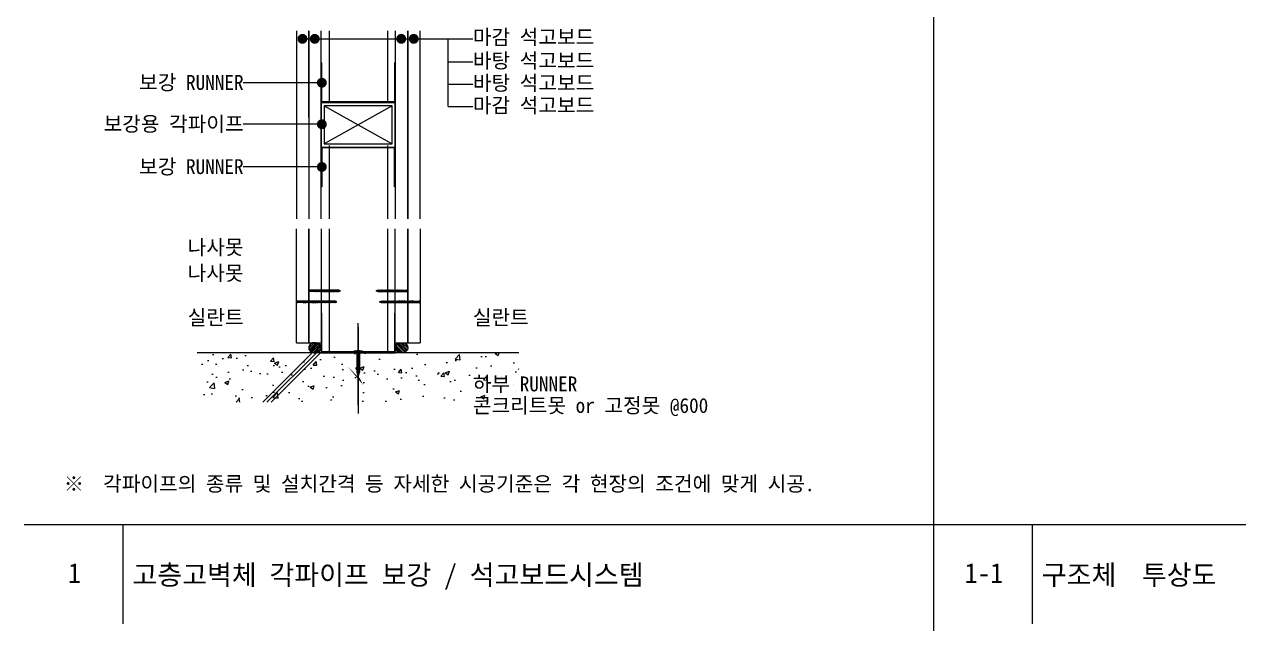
# Model space of a CAD drawing. Header units: millimetres. Extents: x 12704 to 16681, y 105 to 2866.
# Drawn here: x 12704 to 13931, y 1485 to 2090 of the extents above; entities that cross this region are included whole.
import ezdxf
from ezdxf.enums import TextEntityAlignment as Align

# ---------------------------------------------------------------- set-up
doc = ezdxf.new("R2010")
doc.units = ezdxf.units.MM
doc.header["$LTSCALE"] = 5
doc.linetypes.add('CEN', pattern=[62, 60, -1, 0, -1])
for name, color, linetype in [('2', 7, 'Continuous'), ('CEN', 1, 'CEN'), ('CHAN', 3, 'Continuous'), ('CONC', 2, 'Continuous'), ('ele', 8, 'Continuous'), ('GB', 7, 'Continuous'), ('HAT', 8, 'Continuous'), ('HAT-CON', 8, 'Continuous'), ('SCREW2', 8, 'Continuous'), ('TEXT', 7, 'Continuous')]:
    doc.layers.add(name, color=color, linetype=linetype)
for name, color, linetype, lineweight in [('A-MKXS-LEAD', 7, 'Continuous', 25), ('A-MKXS-TEXT1', 3, 'Continuous', 25), ('A-XXXX-TABL', 7, 'Continuous', 25), ('A-XXXX-TXT2', 3, 'Continuous', 25)]:
    doc.layers.add(name, color=color, linetype=linetype, lineweight=lineweight)
doc.styles.add('돋움', font='')
doc.styles.add('돋움체', font='')
doc.styles.get('돋움').set_extended_font_data('DotumChe')
doc.styles.get('돋움체').set_extended_font_data('DotumChe')

# ---------------------------------------------------------------- blocks, each defined once
blk = doc.blocks.new('고정못')
at = {"layer": 'CEN'}
blk.add_line((4.110863095243982, 55.13392857144026), (4.110863095243982, -27.56696428570104), dxfattribs=at)
at = {"layer": 'SCREW2'}
for p, q in [((2.659970238099048, 21.7633928571413), (4.110863095243985, 27.56696428571377)), ((4.110863095243985, 27.56696428571377), (5.56175595238892, 21.7633928571413)), ((2.659970238099048, 2.418154761904587), (2.659970238099048, 21.7633928571413)), ((5.56175595238892, 2.418154761904587), (5.561755952388466, 21.7633928571413)), ((0, 1.450892857144935), (8.22172619048797, 1.450892857144935)), ((0, 0.4836309523816455), (0, 1.450892857144935)), ((0, 0.4836309523816455), (8.22172619048797, 0.4836309523816455)), ((2.418154761908226, 0), (2.418154761908226, 0.4836309523816455)), ((2.418154761908226, 0), (5.803571428579741, 0)), ((5.803571428579741, 0), (5.803571428579741, 0.4836309523816455)), ((8.22172619048797, 0.4836309523816455), (8.22172619048797, 1.450892857144935))]:
    blk.add_line(p, q, dxfattribs=at)
blk.add_lwpolyline([(4.110863095243985, 27.56696428571377), (4.630134365400408, 22.28401805183967, 0.2554791109072273), (5.56175595238892, 21.7633928571413, 0.1507303205915342)], format="xyb", dxfattribs=at)
at = {"layer": 'SCREW2', "extrusion": (0, 0, -0.9999999999999999)}
for centre, major_axis, ratio, start_param, end_param in [((0.0599797912377653, 2.428318094622226), (2.600676553922134, 0.0144182329564305), 0.3758144128481991, 0.025148668102607, 1.595944994897565), ((0.9946596957579456, 2.418154761904587), (2.424467088257983, 0.0947624059073438), 0.4289889832069518, 0.0908607270566277, 1.274963267184874)]:
    blk.add_ellipse(centre, major_axis=major_axis, ratio=ratio, start_param=start_param, end_param=end_param, dxfattribs=at)
at = {"layer": 'SCREW2'}
for centre, major_axis, ratio, start_param, end_param in [((7.227066494730022, 2.418154761904587), (-2.424467088257901, 0.09476240590671467), 0.4289889832069079, 0.0908607270560402, 1.274963267184749), ((8.16174639924975, 2.428318094622226), (-2.600676553921668, 0.0144182329562414), 0.3758144128482687, 0.0251486681024138, 1.595944994897718)]:
    blk.add_ellipse(centre, major_axis=major_axis, ratio=ratio, start_param=start_param, end_param=end_param, dxfattribs=at)
blk = doc.blocks.new('나사못41')
at = {"layer": 'SCREW2'}
for p, q in [((2.248190503843535, 39.16614498317807), (0.6325901527173734, 38.73670420958212)), ((0.6325901527173734, 38.73670420958212), (0.9198271506997756, 39.12130292758911)), ((2.250344890107871, 38.31931082898721), (0.6347445389817113, 37.88987005539127)), ((0.6347445389817113, 37.88987005539127), (0.9219815370368728, 38.27446877340189)), ((2.25249927644497, 37.47247667480362), (0.6368989253188082, 37.04303590120768)), ((0.6368989253188082, 37.04303590120768), (0.9241359233012107, 37.42763461930198)), ((2.533273117412254, 37.00795061989635), (0.917672766286092, 36.57850984638772)), ((2.535427501825937, 39.55074370118506), (0.9198271506997756, 39.12130292758911)), ((2.537581888163035, 38.70390954699783), (0.9219815370368728, 38.27446877340189)), ((2.539736274427372, 37.85707539289792), (0.9241359233012107, 37.42763461930198)), ((0.9262903084186136, 38.81477229239989), (0.9262903087129808, 38.27561408284908)), ((0.9262903088812768, 37.96736548352728), (0.9262903091756444, 37.42820727398374)), ((0.9262903093439404, 37.11995867474924), (0.9262903096383076, 36.58080046511476)), ((1.600305223155988, 41), (0.9849846438524692, 39.39096229990411)), ((0.9849846438524692, 39.39096229990411), (1.641372097059139, 39.91234519328705)), ((0.9849846438524692, 39.39096229982044), (0.9849846439902404, 39.13862236203442)), ((1.641372097059139, 39.91234519328705), (1.600305223155988, 41)), ((2.258051083655058, 39.47701461124493), (1.600305223155988, 41)), ((2.2460361179691, 39.16557232840899), (2.246036118263468, 38.62641411886182)), ((2.246036118431764, 38.31816551962369), (2.246036118726131, 37.77900730999647)), ((2.246036118894428, 37.47075871075834), (2.246036119188794, 36.93160050112386)), ((2.246036119357091, 36.62335190188936), (2.533273117412254, 37.00795061989635)), ((2.248190503843535, 39.16614498317807), (2.535427501825937, 39.55074370118506)), ((2.250344890107871, 38.31931082898721), (2.537581888163035, 38.70390954699783)), ((2.25249927644497, 37.47247667480362), (2.539736274427372, 37.85707539289792)), ((2.246036119357091, 36.62335190188936), (0.6304357682309303, 36.19391112829343)), ((0.6304357682309303, 36.19391112829343), (0.917672766286092, 36.57850984638772)), ((2.246036121207745, 33.23372466650074), (0.6304357700815842, 32.80428389290481)), ((0.6304357700815842, 32.80428389290481), (0.9176727681367464, 33.1888826109118)), ((2.248190505694188, 35.77651774770578), (0.6325901545680273, 35.34707697419351)), ((0.6325901545680273, 35.34707697419351), (0.9198271525504296, 35.73167569220415)), ((2.248190507544843, 32.38689051230988), (0.6325901564186815, 31.95744973871394)), ((0.6325901564186815, 31.95744973871394), (0.9198271544010841, 32.34204845680825)), ((2.250344891958527, 34.92968359360222), (0.6347445408323651, 34.50024282000629)), ((0.6347445408323651, 34.50024282000629), (0.9219815388875272, 34.88484153801329)), ((2.250344893809181, 31.54005635821361), (0.6347445426830194, 31.11061558461767)), ((0.6347445426830194, 31.11061558461767), (0.9219815407381808, 31.49521430262466)), ((2.250344895197171, 28.99783593160666), (0.63474454407101, 28.56839515801072)), ((0.63474454407101, 28.56839515801072), (0.9219815421261716, 28.95299387610503)), ((2.250344897510489, 24.76080188734543), (0.6347445463843276, 24.33136111374949)), ((0.6347445463843276, 24.33136111374949), (0.9219815444394892, 24.71595983184379)), ((2.252499278295624, 34.08284943941864), (0.6368989271694625, 33.65340866582271)), ((0.6368989271694625, 33.65340866582271), (0.9241359251518644, 34.038007383917)), ((2.252499280146278, 30.69322220402275), (0.6368989290201164, 30.26378143042681)), ((0.6368989290201164, 30.26378143042681), (0.9241359270025188, 30.64838014843744)), ((2.252499281534269, 28.15100177742308), (0.6368989304081071, 27.72156100391081)), ((0.6368989304081071, 27.72156100391081), (0.9241359283905094, 28.10615972192144)), ((2.252499282459595, 26.45618815977242), (0.6368989313334339, 26.02674738617648)), ((0.6368989313334339, 26.02674738617648), (0.9241359293158364, 26.4113461041762)), ((2.254653666410615, 29.84638804983916), (0.6390533152844542, 29.41694727624322)), ((0.6390533152844542, 29.41694727624322), (0.9262903133396156, 29.80154599433753)), ((2.254653667798605, 27.30416762331953), (0.6390533166724448, 26.87472684972359)), ((0.6390533166724448, 26.87472684972359), (0.9262903147276064, 27.25932556773058)), ((2.254653668723932, 25.60935400558156), (0.639053317597772, 25.17991323198562)), ((0.639053317597772, 25.17991323198562), (0.9262903156529338, 25.56451195007993)), ((2.533273119262907, 33.61832338450773), (0.9176727681367464, 33.1888826109118)), ((2.53542750367659, 36.16111646580008), (0.9198271525504296, 35.73167569220415)), ((2.535427505527246, 32.77148923032051), (0.9198271544010841, 32.34204845680825)), ((2.537581890013689, 35.31428231160921), (0.9219815388875272, 34.88484153801329)), ((2.537581891864343, 31.9246550762206), (0.9219815407381808, 31.49521430262466)), ((2.537581893252333, 29.38243464961365), (0.9219815421261716, 28.95299387610503)), ((2.53758189556565, 25.14540060535606), (0.9219815444394892, 24.71595983184379)), ((2.539736276278025, 34.46744815741836), (0.9241359251518644, 34.038007383917)), ((2.53973627812868, 31.07782092203337), (0.9241359270025188, 30.64838014843744)), ((2.539736279516671, 28.53560049551738), (0.9241359283905094, 28.10615972192144)), ((2.539736280441998, 26.84078687777214), (0.9241359293158364, 26.4113461041762)), ((0.9262903098066042, 36.27255186587661), (0.9262903101009714, 35.7333936562494)), ((0.9262903102692676, 35.42514505701128), (0.9262903105636351, 34.88598684737679)), ((0.9262903107319308, 34.57773824814229), (0.9262903110262982, 34.03858003859876)), ((0.9262903111945948, 33.73033143927695), (0.926290311488962, 33.19117322972614)), ((0.9262903116572578, 32.88292463049165), (0.9262903119516256, 32.34376642085352)), ((0.9262903121199216, 32.03551782162629), (0.9262903124142888, 31.49635961198818)), ((0.9262903125825854, 31.18811101275368), (0.9262903128769526, 30.64895280311919)), ((0.9262903130452484, 30.34070420388105), (0.9262903133396156, 29.80154599433753)), ((2.541890664465777, 30.23098676784979), (0.9262903133396156, 29.80154599433753)), ((0.9262903135079124, 29.49329739501571), (0.9262903138022796, 28.95413918546854)), ((0.926290313970576, 28.6458905862304), (0.9262903142649432, 28.1067323766032)), ((0.9262903144332392, 27.79848377736506), (0.9262903147276064, 27.25932556773058)), ((2.541890665853768, 27.68876634132652), (0.9262903147276064, 27.25932556773058)), ((0.9262903148959029, 26.95107696849607), (0.92629031519027, 26.41191875885796)), ((0.926290315358566, 26.10367015963073), (0.9262903156529338, 25.56451195007993)), ((2.541890666779095, 25.99395272358855), (0.9262903156529338, 25.56451195007993)), ((0.92629031582123, 25.25626335075811), (0.9262903161155972, 24.71710514120731)), ((2.246036119357091, 36.62335190188936), (2.246036119651458, 36.08419369234583)), ((2.246036119819756, 35.77594509302401), (2.246036120114122, 35.23678688347321)), ((2.246036120282418, 34.92853828415139), (2.246036120576786, 34.3893800746006)), ((2.246036120745082, 34.08113147537336), (2.24603612103945, 33.54197326573525)), ((2.246036121207745, 33.23372466650074), (2.533273119262907, 33.61832338450773)), ((2.246036121207745, 33.23372466650074), (2.246036121502113, 32.69456645686626)), ((2.246036121670409, 32.38631785762812), (2.246036121964776, 31.84715964808459)), ((2.246036122133073, 31.53891104876278), (2.246036122427439, 30.99975283921561)), ((2.246036122595736, 30.69150423997747), (2.246036122890104, 30.15234603035027)), ((2.2460361230584, 29.84409743111213), (2.246036123352767, 29.30493922147764)), ((2.246036123521063, 28.99669062224314), (2.246036123815431, 28.45753241260503)), ((2.246036123983726, 28.1492838133778), (2.246036124278094, 27.61012560373969)), ((2.246036124446391, 27.30187700450518), (2.246036124740758, 26.76271879495438)), ((2.246036124909054, 26.45447019563256), (2.24603612520342, 25.91531198608903)), ((2.246036125371718, 25.60706338685453), (2.246036125666084, 25.06790517722005)), ((2.24603612583438, 24.75965657798191), (2.246036126128748, 24.22049836835471)), ((2.248190505694188, 35.77651774770578), (2.53542750367659, 36.16111646580008)), ((2.248190507544843, 32.38689051230988), (2.535427505527246, 32.77148923032051)), ((2.250344891958527, 34.92968359360222), (2.537581890013689, 35.31428231160921)), ((2.250344893809181, 31.54005635821361), (2.537581891864343, 31.9246550762206)), ((2.250344895197171, 28.99783593160666), (2.537581893252333, 29.38243464961365)), ((2.250344897510489, 24.76080188734543), (2.53758189556565, 25.14540060535606)), ((2.252499278295624, 34.08284943941864), (2.539736276278025, 34.46744815741836)), ((2.252499280146278, 30.69322220402275), (2.53973627812868, 31.07782092203337)), ((2.252499281534269, 28.15100177742308), (2.539736279516671, 28.53560049551738)), ((2.252499282459595, 26.45618815977242), (2.539736280441998, 26.84078687777214)), ((2.254653666410615, 29.84638804983916), (2.541890664465777, 30.23098676784979)), ((2.254653667798605, 27.30416762331953), (2.541890665853768, 27.68876634132652)), ((2.254653668723932, 25.60935400558156), (2.541890666779095, 25.99395272358855)), ((2.252499283847586, 23.91396773316184), (0.6368989327214245, 23.48452695965321)), ((0.6368989327214245, 23.48452695965321), (0.9241359307038268, 23.86912567766021)), ((2.252499286160904, 19.6769336889006), (0.6368989350347425, 19.24749291530466)), ((0.6368989350347425, 19.24749291530466), (0.924135933089904, 19.63209163339897)), ((2.254653670111923, 23.06713357905829), (0.6390533189857625, 22.63769280546235)), ((0.6390533189857625, 22.63769280546235), (0.9262903170409243, 23.02229152347298)), ((2.25465367111001, 21.37231996132396), (0.639053319983849, 20.94287918772803)), ((0.639053319983849, 20.94287918772803), (0.9262903179662512, 21.32747790573138)), ((2.254653672498, 18.83009953471337), (0.6390533213718395, 18.40065876120475)), ((0.6390533213718395, 18.40065876120475), (0.9262903193542421, 18.78525747921173)), ((2.25680805644902, 22.22029942487107), (0.6412077053228598, 21.79085865127513)), ((0.6412077053228598, 21.79085865127513), (0.9284447033052619, 22.17545736936943)), ((2.256808057374347, 20.5254858071331), (0.6412077062481867, 20.09604503353716)), ((0.6412077062481867, 20.09604503353716), (0.9284447043033484, 20.48064375163146)), ((2.256808058762338, 17.98326538061347), (0.6412077076361773, 17.55382460701753)), ((0.6412077076361773, 17.55382460701753), (0.9284447056913387, 17.93842332502452)), ((2.256808060150329, 15.44104495399924), (0.6412077090241679, 15.01160418040331)), ((0.6412077090241679, 15.01160418040331), (0.9284447070793292, 15.39620289849761)), ((2.258962445099435, 17.1364312264226), (0.6433620939732743, 16.70699045282666)), ((0.6433620939732743, 16.70699045282666), (0.9305990919556768, 17.09158917092097)), ((2.258962446487426, 14.59421079981566), (0.6433620953612649, 14.16477002630703)), ((0.6433620953612649, 14.16477002630703), (0.9305990933436676, 14.54936874431402)), ((2.261116831363773, 16.28959707223538), (0.6455164802376121, 15.86015629863944)), ((0.6455164802376121, 15.86015629863944), (0.9327534782927742, 16.24475501673374)), ((2.261116832751763, 13.74737664571211), (0.6455164816256028, 13.31793587211617)), ((0.6455164816256028, 13.31793587211617), (0.9327534796807648, 13.70253459012316)), ((2.263271219088861, 12.90054249152488), (0.6476708679627003, 12.47110171792894)), ((0.6476708679627003, 12.47110171792894), (0.9349078659451022, 12.85570043602325)), ((2.539736281829989, 24.29856645125614), (0.9241359307038268, 23.86912567766021)), ((2.539736284216065, 20.0615324069076), (0.924135933089904, 19.63209163339897)), ((0.9262903162838932, 24.40885654198007), (0.9262903165782604, 23.86969833234196)), ((0.9262903167465568, 23.56144973310746), (0.9262903170409243, 23.02229152347298)), ((2.541890668167086, 23.45173229706892), (0.9262903170409243, 23.02229152347298)), ((0.926290317671884, 21.86663611536586), (0.9262903179662512, 21.32747790573138)), ((2.541890669092413, 21.75691867932732), (0.9262903179662512, 21.32747790573138)), ((2.541890670480404, 19.21469825280768), (0.9262903193542421, 18.78525747921173)), ((0.9284447030108944, 22.71461557900391), (0.9284447033052619, 22.17545736936943)), ((2.544045054431423, 22.60489814287806), (0.9284447033052619, 22.17545736936943)), ((0.9284447040089812, 21.01980196118227), (0.9284447043033484, 20.48064375163146)), ((2.544045055429509, 20.91008452514009), (0.9284447043033484, 20.48064375163146)), ((0.9284447044716448, 20.17239515230965), (0.928444704766012, 19.63323694276248)), ((0.9284447049343086, 19.32498834353162), (0.9284447052286758, 18.7858301338935)), ((0.9284447053969715, 18.477581534659), (0.9284447056913387, 17.93842332502452)), ((0.9284447053969715, 18.477581534659), (0.9284447056913387, 17.93842332502452)), ((2.544045056817501, 18.36786409862046), (0.9284447056913387, 17.93842332502452)), ((2.54404505820549, 15.82564367200624), (0.9284447070793292, 15.39620289849761)), ((0.9305990916613096, 17.63074738055908), (0.9305990919556768, 17.09158917092097)), ((2.546199443081837, 17.52102994443323), (0.9305990919556768, 17.09158917092097)), ((2.546199444469829, 14.97880951790996), (0.9305990933436676, 14.54936874431402)), ((0.9327534779984066, 16.78391322636822), (0.9327534782927742, 16.24475501673374)), ((2.548353829418935, 16.67419579024237), (0.9327534782927742, 16.24475501673374)), ((0.93275347846107, 15.93650641741193), (0.9327534787554372, 15.39734820786112)), ((0.932753478923734, 15.08909960863026), (0.9327534792181011, 14.54994139899578)), ((0.9327534793863972, 14.24169279976128), (0.9327534796807648, 13.70253459012316)), ((2.548353830806926, 14.13197536371909), (0.9327534796807648, 13.70253459012316)), ((0.9327534803117244, 12.54687918201967), (0.9327534806060916, 12.0077209723852)), ((2.548353831732252, 12.43716174598114), (0.9327534806060916, 12.0077209723852)), ((0.934907865650735, 13.39485864565773), (0.9349078659451022, 12.85570043602325)), ((2.550508217071264, 13.28514120953188), (0.9349078659451022, 12.85570043602325)), ((2.246036126297044, 23.91224976911656), (2.246036126591412, 23.37309155948208)), ((2.246036126759707, 23.06484296024758), (2.246036128146135, 20.52548580712722)), ((2.248190513559469, 21.37060199718774), (2.248190513853836, 20.83144378764057)), ((2.248190514022131, 20.52319518840607), (2.2481905143165, 19.98403697877159)), ((2.248190514484795, 19.67578837953709), (2.248190514779162, 19.13663016990625)), ((2.248190514947459, 18.8283815706681), (2.248190515241826, 18.28922336103363)), ((2.248190515410123, 17.98097476188643), (2.24819051570449, 17.44181655225196)), ((2.248190515872787, 17.13356795301382), (2.248190516167154, 16.59440974338297)), ((2.252499283847586, 23.91396773316184), (2.539736281829989, 24.29856645125614)), ((2.252499286160904, 19.6769336889006), (2.539736284216065, 20.0615324069076)), ((2.252499288011557, 16.28730645350835), (2.252499288305925, 15.74814824387023)), ((2.252499288474221, 15.43989964463573), (2.252499288768588, 14.90074143500488)), ((2.252499288936884, 14.59249283577038), (2.252499289231252, 14.0533346261359)), ((2.254653670111923, 23.06713357905829), (2.541890668167086, 23.45173229706892)), ((2.25465367111001, 21.37231996132396), (2.541890669092413, 21.75691867932732)), ((2.254653672498, 18.83009953471337), (2.541890670480404, 19.21469825280768)), ((2.254653675201223, 13.74565868166683), (2.254653675495589, 13.20650047203235)), ((2.25680805644902, 22.22029942487107), (2.544045054431423, 22.60489814287806)), ((2.256808057374347, 20.5254858071331), (2.544045055429509, 20.91008452514009)), ((2.256808058762338, 17.98326538061347), (2.544045056817501, 18.36786409862046)), ((2.256808060150329, 15.44104495399924), (2.54404505820549, 15.82564367200624)), ((2.256808061538319, 12.89882452747961), (2.256808061832686, 12.35966631784513)), ((2.258962445099435, 17.1364312264226), (2.546199443081837, 17.52102994443323)), ((2.258962446487426, 14.59421079981566), (2.546199444469829, 14.97880951790996)), ((2.261116831363773, 16.28959707223538), (2.548353829418935, 16.67419579024237)), ((2.261116832751763, 13.74737664571211), (2.548353830806926, 14.13197536371909)), ((2.26111683374985, 12.05256302797414), (2.548353831732252, 12.43716174598114)), ((2.263271219088861, 12.90054249152488), (2.550508217071264, 13.28514120953188)), ((2.26111683374985, 12.05256302797414), (0.6455164826236893, 11.6231222543782)), ((0.6455164826236893, 11.6231222543782), (0.9327534806060916, 12.0077209723852)), ((2.263271220014188, 11.20572887378692), (0.647670868888027, 10.77628810019098)), ((0.647670868888027, 10.77628810019098), (0.9349078669431886, 11.16088681828528)), ((2.263271220432063, 10.37588290985955), (0.6476708693059026, 9.946442136263613)), ((0.6476708693059026, 9.946442136263613), (0.934907867361064, 10.33104085435792)), ((2.263271220849938, 9.546036945932183), (0.6476708697237779, 9.116596172336248)), ((0.6476708697237779, 9.116596172336248), (0.9349078677789392, 9.50119489043055)), ((2.263271221267814, 8.71619098200482), (0.6476708701416533, 8.28675020840888)), ((0.6476708701416533, 8.28675020840888), (0.9349078681968152, 8.671348926503182)), ((2.263271221685689, 7.886345018077451), (0.6476708705595282, 7.456904244481512)), ((0.6476708705595282, 7.456904244481512), (0.9349078686146904, 7.841502962575817)), ((2.263271222103564, 7.056499054150086), (0.647670870977404, 6.627058280554147)), ((0.647670870977404, 6.627058280554147), (0.9349078690325658, 7.01165699864845)), ((0.9349078666488214, 11.70004502783245), (0.9349078673381946, 10.33104085432729)), ((2.550508218069349, 11.59032759179391), (0.9349078669431886, 11.16088681828528)), ((2.550508218487225, 10.76048162786654), (0.934907867361064, 10.33104085435792)), ((0.9349078674934156, 10.02279225504208), (0.93490786775607, 9.501194890399928)), ((2.5505082189051, 9.93063566393918), (0.9349078677789392, 9.50119489043055)), ((0.9349078679112912, 9.192946291114717), (0.9349078681739456, 8.671348926472563)), ((2.550508219322976, 9.100789700011813), (0.9349078681968152, 8.671348926503182)), ((0.9349078683291658, 8.36310032718735), (0.9349078685918212, 7.841502962545196)), ((2.550508219740851, 8.270943736084446), (0.9349078686146904, 7.841502962575817)), ((0.9349078687470412, 7.533254363259985), (0.934907869009696, 7.011656998617827)), ((2.550508220158727, 7.441097772157077), (0.9349078690325658, 7.01165699864845)), ((0.9349078691649164, 6.703408399332617), (0.9349078719403598, 1.191741372230896)), ((1.541640539895305, 0.480027845883143), (1.541640539801879, 0.6511445721814937)), ((1.597692283379029, 0.6841382175029409), (1.574634184929191, 0.6841382174903515)), ((1.630685928635793, 0.4800278459317596), (1.630685928542368, 0.6511445722301104)), ((2.083141279212143, 2.63615e-10), (3.20061046869698, 8.737260000000001e-10)), ((2.246036133236998, 11.20114763623463), (2.246036133524178, 10.67955027155236)), ((2.246036133693894, 10.37130167231731), (2.246036133981076, 9.849704307635363)), ((2.246036134150791, 9.541455708400322), (2.246036134437971, 9.019858343718367)), ((2.246036134607687, 8.711609744483326), (2.246036134894869, 8.190012379801376)), ((2.246036135064584, 7.881763780566333), (2.246036135351765, 7.360166415884381)), ((2.246036135521481, 7.051917816649338), (2.246036138747979, 1.191741372956707)), ((2.254653676199309, 12.05084506384156), (2.254653676493676, 11.51168685429439)), ((2.263271220014188, 11.20572887378692), (2.550508218069349, 11.59032759179391)), ((2.263271220432063, 10.37588290985955), (2.550508218487225, 10.76048162786654)), ((2.263271220849938, 9.546036945932183), (2.5505082189051, 9.93063566393918)), ((2.263271221267814, 8.71619098200482), (2.550508219322976, 9.100789700011813)), ((2.263271221685689, 7.886345018077451), (2.550508219740851, 8.270943736084446)), ((2.263271222103564, 7.056499054150086), (2.550508220158727, 7.441097772157077)), ((-0.0282839997144731, -8.891719e-10), (1.089185189843123, -2.790609e-10))]:
    blk.add_line(p, q, dxfattribs=at)
for centre, radius, start, end in [((-0.4858906073198983, 1.354955060897234), 1.430142309994475, 288.6612786133805, 353.4468935501989), ((1.068774790719805, 0.4724852617918412), 0.4729259004157537, 267.5264771209081, 0.9138356668590369), ((1.58616323561326, -1.988417694527461), 2.049583397819267, 80.28655280900963, 99.71344725355455), ((1.574634184947205, 0.6511445721995074), 0.0329936452435574, 90.00000003128208, 180.000000031282), ((1.597692283397043, 0.6511445722120967), 0.0329936452435574, 3.12821104e-08, 90.00000003128208), ((2.10355167781953, 0.4724852623568042), 0.4729259004157537, 179.0861643957051, 272.4735229416562), ((3.642126682238469, 1.331824090864499), 1.403100842236725, 185.729839251357, 251.6590005246981)]:
    blk.add_arc(centre, radius, start, end, dxfattribs=at)
blk = doc.blocks.new('나사못32')
at = {"layer": 'SCREW2'}
for p, q in [((2.242004351500363, 27.6233519015323), (0.626404000138873, 27.19391112882169)), ((0.626404000138873, 27.19391112882169), (0.9136409984047904, 27.57850984675858)), ((2.244158737380224, 30.16614498281982), (0.6285583860187351, 29.73670421010921)), ((0.6285583860187351, 29.73670421010921), (0.9157953842118928, 30.1213029279588)), ((2.244158737373405, 26.77651774734389), (0.6285583860119158, 26.34707697472059)), ((0.6285583860119158, 26.34707697472059), (0.9157953842050734, 26.73167569257018)), ((2.246313123180508, 29.31931082862414), (0.6307127718190184, 28.88987005591353)), ((0.6307127718190184, 28.88987005591353), (0.9179497700849352, 29.2744687737704)), ((2.246313123173688, 25.9296835932428), (0.6307127718121988, 25.50024282053219)), ((0.6307127718121988, 25.50024282053219), (0.9179497700781158, 25.88484153838178)), ((2.24846750905355, 28.47247667444301), (0.6328671576920608, 28.0430359017324)), ((0.6328671576920608, 28.0430359017324), (0.9201041558852184, 28.4276346196693)), ((2.248467509046732, 25.0828494390544), (0.6328671576852415, 24.65340866634379)), ((0.6328671576852415, 24.65340866634379), (0.9201041558783992, 25.03800738428069)), ((2.529241349766279, 28.00795061938189), (0.9136409984047904, 27.57850984675858)), ((2.52924134975946, 24.61832338399327), (0.9136409983979707, 24.18888261128266)), ((2.531395735573383, 30.55074370066941), (0.9157953842118928, 30.1213029279588)), ((2.531395735566563, 27.16111646528079), (0.9157953842050734, 26.73167569257018)), ((2.533550121446424, 29.70390954648101), (0.9179497700849352, 29.2744687737704)), ((2.533550121439605, 26.31428231109239), (0.9179497700781158, 25.88484153838178)), ((2.535704507246709, 28.85707539237991), (0.9201041558852184, 28.4276346196693)), ((2.535704507239889, 25.46744815689671), (0.9201041558783992, 25.03800738428069)), ((0.9222585417627556, 29.81477229276603), (0.9222585417616708, 29.27561408321159)), ((0.9222585417610506, 28.96736548388977), (0.922258541759966, 28.42820727434988)), ((0.9222585417593459, 28.11995867511538), (0.922258541758261, 27.5808004654809)), ((0.9222585417576408, 27.27255186623912), (0.9222585417565564, 26.73339365661192)), ((0.9222585417559358, 26.42514505737743), (0.9222585417548516, 25.88598684774293)), ((0.9222585417542314, 25.57773824850843), (0.9222585417531464, 25.03858003896127)), ((0.9222585417525264, 24.73033143963945), (0.9222585417514416, 24.19117323009228)), ((1.596273457697608, 31.99999999999679), (0.9809528775123562, 30.39096230023809)), ((0.9809528775123562, 30.39096230023809), (1.637340331004739, 30.9123451932577)), ((0.9809528775123562, 30.39096230015078), (0.9809528775118485, 30.13862236236839)), ((1.637340331004739, 30.9123451932577), (1.596273457697608, 31.99999999999679)), ((2.266034283243509, 30.44919441677029), (1.596273457697608, 31.99999999999679)), ((2.242004351505478, 30.16557232805193), (2.242004351504392, 29.62641411850476)), ((2.242004351503772, 29.31816551926298), (2.242004351502687, 28.77900730963578)), ((2.242004351502068, 28.47075871040128), (2.242004351500983, 27.9316005007668)), ((2.242004351500363, 27.6233519015323), (2.529241349766279, 28.00795061938189)), ((2.242004351500363, 27.6233519015323), (2.242004351499278, 27.08419369198513)), ((2.242004351498657, 26.77594509266331), (2.242004351497573, 26.23678688311615)), ((2.242004351496952, 25.92853828379433), (2.242004351495868, 25.38938007423989)), ((2.242004351495249, 25.08113147501266), (2.242004351494164, 24.54197326537818)), ((2.242004351493544, 24.23372466614368), (2.52924134975946, 24.61832338399327)), ((2.244158737380224, 30.16614498281982), (2.531395735573383, 30.55074370066941)), ((2.244158737373405, 26.77651774734389), (2.531395735566563, 27.16111646528079)), ((2.246313123180508, 29.31931082862414), (2.533550121446424, 29.70390954648101)), ((2.246313123173688, 25.9296835932428), (2.533550121439605, 26.31428231109239)), ((2.24846750905355, 28.47247667444301), (2.535704507246709, 28.85707539237991)), ((2.248467509046732, 25.0828494390544), (2.535704507239889, 25.46744815689671)), ((2.242004351493544, 24.23372466614368), (0.6264040001320537, 23.80428389343307)), ((0.6264040001320537, 23.80428389343307), (0.9136409983979707, 24.18888261128266)), ((2.244158737366586, 23.386890511948), (0.6285583860050963, 22.95744973923739)), ((0.6285583860050963, 22.95744973923739), (0.915795384198254, 23.3420484571743)), ((2.246313123166869, 22.54005635785418), (0.6307127718053795, 22.11061558514357)), ((0.6307127718053795, 22.11061558514357), (0.9179497700712966, 22.49521430299316)), ((2.246313123161754, 19.99783593124724), (0.6307127718002649, 19.56839515853663)), ((0.6307127718002649, 19.56839515853663), (0.917949770066182, 19.95299387647353)), ((2.248467509039912, 21.6932222036585), (0.632867157678422, 21.2637814309479)), ((0.632867157678422, 21.2637814309479), (0.9201041558715796, 21.64838014880476)), ((2.248467509034799, 19.15100177705882), (0.6328671576733075, 18.72156100443553)), ((0.6328671576733075, 18.72156100443553), (0.920104155866465, 19.10615972228512)), ((2.248467509031388, 17.45618815940818), (0.6328671576698978, 17.02674738669757)), ((0.6328671576698978, 17.02674738669757), (0.9201041558630552, 17.41134610453988)), ((2.248467509028206, 15.90327180828811), (0.6328671576667168, 15.47383103566481)), ((0.6328671576667168, 15.47383103566481), (0.9201041558598744, 15.8584297535144)), ((2.248467508950333, 13.36105138176119), (0.6328671575888426, 12.93161060905059)), ((0.6328671575888426, 12.93161060905059), (0.9201041558547596, 13.31620932698748)), ((2.250621894840195, 20.84638804947738), (0.6350215434787052, 20.41694727676676)), ((0.6350215434787052, 20.41694727676676), (0.9222585417446224, 20.80154599470366)), ((2.25062189483508, 18.30416762295774), (0.6350215434735907, 17.87472685024713)), ((0.6350215434735907, 17.87472685024713), (0.9222585417395078, 18.25932556809672)), ((2.250621894831904, 16.7255814951168), (0.6350215434704147, 16.29614072240619)), ((0.6350215434704147, 16.29614072240619), (0.922258541736332, 16.68073944034309)), ((2.25062189482849, 15.05643765417973), (0.6350215434669999, 14.62699688146912)), ((0.6350215434669999, 14.62699688146912), (0.922258541732917, 15.01159559932599)), ((2.250621894823375, 12.51421722757279), (0.6350215434618854, 12.08477645494949)), ((0.6350215434618854, 12.08477645494949), (0.922258541655043, 12.46937517279908)), ((2.252776280628772, 14.20960349999133), (0.637175929267283, 13.78016272728072)), ((0.637175929267283, 13.78016272728072), (0.9244129275332, 14.16476144521762)), ((2.531395735559744, 23.77148922980486), (0.915795384198254, 23.3420484571743)), ((2.533550121432787, 22.92465507570377), (0.9179497700712966, 22.49521430299316)), ((2.533550121427671, 20.38243464909683), (0.917949770066182, 19.95299387647353)), ((2.535704507233069, 22.07782092151537), (0.9201041558715796, 21.64838014880476)), ((2.535704507227955, 19.53560049499573), (0.920104155866465, 19.10615972228512)), ((2.535704507224544, 17.84078687725048), (0.9201041558630552, 17.41134610453988)), ((2.535704507221364, 16.28787052622501), (0.9201041558598744, 15.8584297535144)), ((2.535704507216249, 13.74565009961078), (0.9201041558547596, 13.31620932698748)), ((0.9222585417508216, 23.88292463085778), (0.9222585417497366, 23.34376642121602)), ((0.9222585417491168, 23.0355178219888), (0.922258541748032, 22.49635961235432)), ((0.922258541747412, 22.18811101311982), (0.9222585417463272, 21.64895280348534)), ((0.9222585417457071, 21.34070420424356), (0.9222585417446224, 20.80154599470366)), ((2.537858893106113, 21.23098676732697), (0.9222585417446224, 20.80154599470366)), ((0.9222585417440022, 20.49329739538185), (0.9222585417429175, 19.95413918583468)), ((0.9222585417422972, 19.6458905865929), (0.9222585417412126, 19.1067323769657)), ((0.9222585417405924, 18.7984837777312), (0.9222585417395078, 18.25932556809672)), ((2.537858893100997, 18.68876634080733), (0.9222585417395078, 18.25932556809672)), ((0.9222585417388875, 17.95107696886222), (0.9222585417378028, 17.41191875922046)), ((0.9222585417378896, 17.45499726900558), (0.9222585417368048, 16.91583905945114)), ((0.9222585417374164, 17.21989764989026), (0.922258541736332, 16.68073944034309)), ((2.537858893097821, 17.11018021296639), (0.922258541736332, 16.68073944034309)), ((0.922258541735257, 16.37249084103651), (0.9222585417346219, 15.85900240819497)), ((0.9222585417340016, 15.55075380896047), (0.922258541732917, 15.01159559932599)), ((2.537858893094406, 15.4410363720366), (0.922258541732917, 15.01159559932599)), ((2.537858893016533, 12.89881594550969), (0.922258541655043, 12.46937517279908)), ((0.9244129275342848, 14.70391965476479), (0.9244129275332, 14.16476144521762)), ((2.54001327889469, 14.59420221784092), (0.9244129275332, 14.16476144521762)), ((0.9244129275325798, 13.8565128458958), (0.9244129275314952, 13.31735463634864)), ((0.924412927530875, 13.00910603711413), (0.9244129275297904, 12.46994782747966)), ((2.242004351493544, 24.23372466614368), (2.242004351492458, 23.6945664565092)), ((2.242004351491838, 23.38631785726742), (2.242004351490753, 22.84715964772753)), ((2.242004351490134, 22.53891104840572), (2.242004351489049, 21.99975283885855)), ((2.242004351488429, 21.69150423961677), (2.242004351487344, 21.15234602998957)), ((2.242004351486723, 20.84409743075506), (2.24200435148564, 20.30493922112059)), ((2.242004351485018, 19.99669062188608), (2.242004351483934, 19.45753241224432)), ((2.242004351483315, 19.1492838130171), (2.24200435148223, 18.61012560338262)), ((2.24200435148161, 18.30187700414812), (2.242004351480524, 17.76271879459367)), ((2.242004351479904, 17.45447019527186), (2.242004351479053, 17.03153947558989)), ((2.242004351478377, 16.7232908763547), (2.242004351478056, 16.53545977577236)), ((2.242004351478359, 16.71470105598795), (2.242004351476635, 15.85847533446853)), ((2.242004351476724, 15.90155384424637), (2.242004351475638, 15.36239563461189)), ((2.244158737366586, 23.386890511948), (2.531395735559744, 23.77148922980486)), ((2.244158737275301, 14.20731288126902), (2.244158737274216, 13.66815467163454)), ((2.244158737273596, 13.35990607240004), (2.244158737272511, 12.82074786276556)), ((2.244158737271892, 12.51249926353106), (2.244158737270808, 11.97334105389658)), ((2.246313123166869, 22.54005635785418), (2.533550121432787, 22.92465507570377)), ((2.246313123161754, 19.99783593124724), (2.533550121427671, 20.38243464909683)), ((2.248467509039912, 21.6932222036585), (2.535704507233069, 22.07782092151537)), ((2.248467509034799, 19.15100177705882), (2.535704507227955, 19.53560049499573)), ((2.248467509031388, 17.45618815940818), (2.535704507224544, 17.84078687725048)), ((2.248467509028206, 15.90327180828811), (2.535704507221364, 16.28787052622501)), ((2.248467508953741, 15.05586499949916), (2.248467508952658, 14.51670678986468)), ((2.248467508950333, 13.36105138176119), (2.535704507216249, 13.74565009961078)), ((2.250621894840195, 20.84638804947738), (2.537858893106113, 21.23098676732697)), ((2.25062189483508, 18.30416762295774), (2.537858893100997, 18.68876634080733)), ((2.250621894831904, 16.7255814951168), (2.537858893097821, 17.11018021296639)), ((2.25062189482849, 15.05643765417973), (2.537858893094406, 15.4410363720366)), ((2.250621894823375, 12.51421722757279), (2.537858893016533, 12.89881594550969)), ((2.252776280628772, 14.20960349999133), (2.54001327889469, 14.59420221784092)), ((-5.65041e-11, 0), (1.117469189501091, -2.2489e-12)), ((2.252776280623658, 11.66738307347169), (0.6371759292621685, 11.23794230076109)), ((0.6371759292621685, 11.23794230076109), (0.9244129275280856, 11.62254101861067)), ((2.259239438173437, 10.82169422864445), (0.6436390868119465, 10.39225345602114)), ((0.6436390868119465, 10.39225345602114), (0.930876085005104, 10.77685217387074)), ((2.265702595723213, 9.9760053838172), (0.6501022443617246, 9.5465646111939)), ((0.6501022443617246, 9.5465646111939), (0.937339242554882, 9.931163329043489)), ((2.272165753272993, 9.130316538989945), (0.6565654019115028, 8.70087576636665)), ((0.6565654019115028, 8.70087576636665), (0.9438024001046604, 9.085474484216238)), ((2.274320139073275, 8.283482384888856), (0.6587197877117859, 7.854041612178245)), ((0.6587197877117859, 7.854041612178245), (0.9459567859777028, 8.238640330027835)), ((2.280783296546884, 5.742979922403678), (0.6651829451853947, 5.313539149693066)), ((0.6651829451853947, 5.313539149693066), (0.9524199434513118, 5.698137867629971)), ((2.282937682425042, 7.438366194822217), (0.6673373310635519, 7.008925422111609)), ((0.6673373310635519, 7.008925422111609), (0.9545743293294692, 7.393524139968473)), ((2.285092068225325, 6.591532040633815), (0.6694917168638349, 6.162091267923204)), ((0.6694917168638349, 6.162091267923204), (0.9567287151297522, 6.546689985860105)), ((0.9244129275291704, 12.16169922824515), (0.9244129275280856, 11.62254101861067)), ((2.540013278889576, 12.05198179132129), (0.9244129275280856, 11.62254101861067)), ((2.546476436366594, 11.20629294658135), (0.930876085005104, 10.77685217387074)), ((0.9330304708809364, 11.31658303818579), (0.9330304708798514, 10.77742482855132)), ((2.552939593916371, 10.3606041017541), (0.937339242554882, 9.931163329043489)), ((0.9394936284307144, 10.47089419335854), (0.9394936284296298, 9.931735983724069)), ((2.559402751466151, 9.514915256926852), (0.9438024001046604, 9.085474484216238)), ((0.9459567859804924, 9.625205348531297), (0.945956785979408, 9.086047138896816)), ((0.9459567859787879, 8.777798539662312), (0.9459567859777028, 8.238640330027835)), ((2.561557137339193, 8.668081102738444), (0.9459567859777028, 8.238640330027835)), ((2.568020294812801, 6.127578640253267), (0.9524199434513118, 5.698137867629971)), ((0.9545743293305536, 7.932682349602951), (0.9545743293294692, 7.393524139968473)), ((2.570174680690958, 7.822964912679082), (0.9545743293294692, 7.393524139968473)), ((0.9545743293255347, 5.390461923023863), (0.954574329316992, 1.191741372602232)), ((0.9567287151308368, 7.085848195407273), (0.9567287151297522, 6.546689985860105)), ((2.572329066491241, 6.976130758483403), (0.9567287151297522, 6.546689985860105)), ((0.956728715129132, 6.238441386538291), (0.9567287151280472, 5.699283176991121)), ((1.569924539816324, 0.4800278459120159), (1.569924539816669, 0.6511445722103666)), ((1.625976283411898, 0.684138217501097), (1.60291818496206, 0.6841382175011435)), ((1.658969928556811, 0.4800278459118347), (1.658969928557155, 0.6511445722101854)), ((2.252776280623658, 11.66738307347169), (2.540013278889576, 12.05198179132129)), ((2.252776280623658, 11.66738307347169), (2.252776280622573, 11.12822486383722)), ((2.259239438173437, 10.82169422864445), (2.546476436366594, 11.20629294658135)), ((2.259239438173437, 10.82169422864445), (2.259239438172352, 10.28253601900997)), ((2.265702595723213, 9.9760053838172), (2.552939593916371, 10.3606041017541)), ((2.265702595723213, 9.9760053838172), (2.265702595722129, 9.43684717418272)), ((2.265702595721509, 9.128598574948217), (2.265702595720425, 8.589440365313738)), ((2.272165753272993, 9.130316538989945), (2.559402751466151, 9.514915256926852)), ((2.274320139073275, 8.283482384888856), (2.561557137339193, 8.668081102738444)), ((2.274320139073275, 8.283482384888856), (2.27432013907219, 7.744324175254376)), ((2.274320139068161, 5.741261958341912), (2.274320139059008, 1.19174137259958)), ((2.276474524871853, 6.589241421911505), (2.276474524870768, 6.050083212277026)), ((2.280783296550293, 7.437793540141638), (2.28078329654921, 6.898635330507162)), ((2.280783296546884, 5.742979922403678), (2.568020294812801, 6.127578640253267)), ((2.282937682425042, 7.438366194822217), (2.570174680690958, 7.822964912679082)), ((2.285092068225325, 6.591532040633815), (2.572329066491241, 6.976130758483403)), ((2.111425278870112, -4.248999999999999e-12), (3.228894468354948, -6.4944e-12))]:
    blk.add_line(p, q, dxfattribs=at)
for centre, radius, start, end in [((-0.4415162142496964, 1.331824089750603), 1.403100842236725, 288.34099950658, 354.2701607798628), ((1.09705879063669, 0.4724852620834774), 0.4729259004157535, 267.5264770893546, 0.9138356353965873), ((1.614447234181601, -1.988417694522985), 2.049583397819267, 80.2865527777183, 99.71344722205113), ((1.602918184961994, 0.6511445722102991), 0.0329936452435574, 89.99999999988478, 179.9999999998848), ((1.62597628341183, 0.6511445722102529), 0.0329936452435574, 359.9999999998847, 89.99999999988478), ((2.131835677736415, 0.4724852620813956), 0.4729259004157535, 179.0861643643729, 272.4735229104149), ((3.670410682626259, 1.331824089742329), 1.403100842236725, 185.7298392199066, 251.6590004931895)]:
    blk.add_arc(centre, radius, start, end, dxfattribs=at)

msp = doc.modelspace()

# ---------------------------------------------------------------- hatches: boundary and pattern name
at = {"layer": 'HAT'}
h = msp.add_hatch(dxfattribs=at)
h.set_pattern_fill('ANSI31', color=256, scale=10, style=0)
h.set_pattern_definition([(45, (-39540.22865598526, -3727.098073432303), (-0.8838834764831842, 0.8838834764831844), [])])
h.paths.add_polyline_path([(12999.36003055082, 1768.544973676142), (12996.86003055084, 1768.544973676149, 0.9999982158004916), (12996.86005666796, 1758.54497367619), (12999.36003055082, 1758.54497367619, 1)])
h = msp.add_hatch(dxfattribs=at)
h.set_pattern_fill('ANSI31', color=256, scale=10, style=0)
h.set_pattern_definition([(135, (65623.97588596359, -3727.098073432303), (0.8838834764831842, 0.8838834764831844), [])])
h.paths.add_polyline_path([(13084.38719942754, 1768.544973676142), (13086.88719942751, 1768.544973676149, -0.9999982158004916), (13086.8871733104, 1758.54497367619), (13084.38719942754, 1758.54497367619, -1)])
at = {"layer": 'HAT-CON'}
h = msp.add_hatch(dxfattribs=at)
h.set_pattern_fill('AR-CONC', color=256, scale=6, style=0)
h.set_pattern_definition([(49.99999999999999, (4602.40073651103, -3247.546500667782), (43.0356109560452, -3.765128098955707), [4.5, -49.5]), (355, (4602.40073651103, -3247.546500667782), (-8.32508001678, 45.13152802200071), [3.6, -39.59999999999999]), (100.4514, (4605.987037311032, -3247.860261067782), (34.7105629028413, 41.36637252365722), [3.824411399999979, -42.06852671999965]), (46.18420000000002, (4602.40073651103, -3235.546500667782), (64.03446291753866, -9.931140859741085), [6.749999999999987, -74.24999999999979]), (96.63559999999998, (4607.736941211027, -3236.374099087782), (56.0797623329222, 58.44707225402651), [5.736617279999962, -63.10277999999969]), (351.1842, (4602.40073651103, -3235.546500667782), (56.07971670801763, 58.44711605551947), [5.4, -59.40000000000001]), (21, (4608.40073651103, -3238.546500667782), (35.8144231271077, -24.15713343992033), [4.5, -49.5]), (326.0000000000001, (4608.40073651103, -3238.546500667782), (14.5989199152949, 43.50900270281118), [3.6, -39.59999999999999]), (71.4514, (4611.385270491024, -3240.559597027782), (50.4133577148894, 19.35182980259714), [3.824411400000001, -42.06852671999999]), (37.50000000000001, (4602.40073651103, -3247.546500667782), (0.7295913190374401, 19.97363122987869), [0, -39.12, 0, -40.2, 0, -39.75]), (7.499999999999999, (4602.40073651103, -3247.546500667782), (15.78417224652892, 23.66470271294162), [0, -22.92, 0, -38.22, 0, -15.15]), (327.5, (4589.020736511025, -3247.546500667782), (32.02934617034455, -1.353292304062788), [0, -15, 0, -46.8, 0, -62.09999999999999]), (317.5, (4583.020736511025, -3247.546500667782), (34.99117016054318, 6.006298939939058), [0, -19.5, 0, -31.08, 0, -44.09999999999999])])
h.paths.add_polyline_path([(12879.31927723468, 1708.544973676634), (13204.23777060311, 1708.544973676634), (13204.23777060314, 1758.544973676599), (12879.31927723468, 1758.544973676596)])

# ---------------------------------------------------------------- linework, layer by layer
at = {"layer": 'A-MKXS-LEAD'}
for p, q in [((12985.55659516542, 2075.365626126459), (13157.70567865079, 2075.365626126365)), ((13132.59715041027, 2007.119562690052), (13132.59715041027, 2075.365626126366)), ((13132.59715041027, 2052.221788684973), (13157.70435089499, 2052.221788684973)), ((13132.59715041027, 2029.670675687511), (13157.70435089499, 2029.670675687511)), ((13132.59715041027, 2007.119562690052), (13157.70435089499, 2007.119562690052))]:
    msp.add_line(p, q, dxfattribs=at)
at = {"layer": 'A-MKXS-LEAD', "const_width": 5}
for points in [[(12988.05659516542, 2075.365626126459, -1), (12983.05659516542, 2075.365626126459, -1)], [(13000.47387981409, 2075.365626126446, -1), (12995.47387981409, 2075.365626126446, -1)], [(13087.85011615091, 2075.365626126474, -1), (13082.85011615091, 2075.365626126474, -1)], [(13100.5297960749, 2075.365626126474, -1), (13095.5297960749, 2075.365626126474, -1)], [(13007.61003054907, 2031.04497367647, -1), (13002.61003054907, 2031.04497367647, -1)], [(13007.61003054871, 1989.192177932946, -1), (13002.61003054871, 1989.192177932946, -1)], [(13007.61003054906, 1946.044973676026, -1), (13002.61003054906, 1946.044973676026, -1)]]:
    msp.add_lwpolyline(points, format="xyb", close=True, dxfattribs=at)
at = {"layer": 'A-MKXS-LEAD'}
for points in [[(13005.11003054907, 2031.04497367647), (12925.56869369923, 2031.044973676446)], [(13005.11003054871, 1989.192177932946), (12925.56869369887, 1989.192177932922)], [(13005.11003054906, 1946.044973676026), (12925.56869369922, 1946.044973676002)]]:
    msp.add_lwpolyline(points, dxfattribs=at)
for points in [[(12998.4776503312, 1822.26206054367, 0, 8.325000000000001, 0), (12982.13396857805, 1841.179884592801, 0, 0, 0), (12960.88827006575, 1865.823696748851, 0, 0, 0), (12926.43663502182, 1865.823696748851, 0, 0, 0)], [(12987.04202505723, 1809.197723530497, 0, 8.325000000000001, 0), (12970.69834330431, 1828.115547579628, 0, 0, 0), (12960.88829694395, 1839.695041248257, 0, 0, 0), (12926.43663502182, 1839.695041248257, 0, 0, 0)], [(12997.56315965904, 1762.894645045631, 0, 8.325000000000001, 0), (12981.67206957539, 1782.194211257103, 0, 0, 0), (12971.01155580384, 1795.226232492898, 0, 0, 0), (12925.89345025968, 1795.226232493414, 0, 0, 0)], [(13086.18407031931, 1762.894645045631, 0, 8.325000000000001, 0), (13102.07516040296, 1782.194211257103, 0, 0, 0), (13112.73567417451, 1795.226232492898, 0, 0, 0), (13157.85377971868, 1795.226232493414, 0, 0, 0)], [(13074.14476066409, 1758.544973676632, 0, 8.325000000000001, 0), (13088.89621968335, 1738.360958793507, 0, 0, 0), (13097.91635499683, 1726.492830912056, 0, 0, 0), (13157.73151977167, 1726.492830912056, 0, 0, 0)], [(13043.50950522275, 1732.522416270407, 0, 8.325000000000001, 0), (13058.26096424201, 1712.338401387281, 0, 0, 0), (13064.17713288744, 1705.285167698113, 0, 0, 0), (13157.73151977167, 1705.285167698113, 0, 0, 0)]]:
    msp.add_lwpolyline(points, format="xyseb", dxfattribs=at)
at = {"layer": 'A-XXXX-TABL'}
for p, q in [((13623.19024859514, 2865.500000158876), (13623.19024859514, 104.5000000018626)), ((12704.49999970417, 1585.000000080368), (16378.25000024215, 1585.000000080368)), ((12804.49791862936, 1485.000000080404), (12804.49791862933, 1585.000000080368)), ((13723.18816752039, 1485.000000080404), (13723.18816752036, 1585.000000080368))]:
    msp.add_line(p, q, dxfattribs=at)
at = {"layer": 'CEN'}
msp.add_line((13041.87361498918, 1784.498376752043), (13041.87361498918, 1697.284552066961), dxfattribs=at)
at = {"layer": 'CHAN', "color": 3}
for points in [[(13005.16003055086, 2011.844973676531), (13005.16003055086, 2051.0449736766), (13004.36003055082, 2051.0449736766), (13004.36003055082, 2011.044973676601), (13079.36003055082, 2011.04497367662), (13079.36003055082, 2051.044973676591), (13078.56003055077, 2051.044973676591), (13078.56003055077, 2011.84497367655)], [(13079.36003055096, 1966.044973676587), (13079.36003055096, 1926.044973676203), (13078.56003055115, 1926.044973676203), (13078.56003055115, 1965.244973676541), (13005.16003055156, 1965.244973676541), (13005.16003055155, 1926.044973676157), (13004.36003055081, 1926.044973676157), (13004.36003055082, 1966.044973676587)], [(13005.16003055086, 1759.344973676526), (13005.16003055086, 1798.544973676596), (13004.36003055082, 1798.544973676596), (13004.36003055082, 1758.544973676596), (13079.36003055082, 1758.544973676615), (13079.36003055082, 1798.544973676587), (13078.56003055077, 1798.544973676587), (13078.56003055077, 1759.344973676546)]]:
    msp.add_lwpolyline(points, close=True, dxfattribs=at)
at = {"layer": 'CHAN'}
for points in [[(13004.36003055082, 1966.044973676607), (13079.36003055082, 1966.044973676607), (13079.36003055082, 2011.044973676607), (13004.36003055082, 2011.044973676607)], [(13007.56003055082, 1969.244973676607), (13076.16003055082, 1969.244973676607), (13076.16003055082, 2007.844973676607), (13007.56003055082, 2007.844973676607)]]:
    msp.add_lwpolyline(points, close=True, dxfattribs=at)
at = {"layer": 'CONC'}
msp.add_line((13204.23777060313, 1758.544973676635), (12879.31927723468, 1758.544973676598), dxfattribs=at)
at = {"layer": 'ele', "color": 8}
for p, q in [((13012.41003055157, 2083.544973676606), (13012.41003055156, 2012.813692821642)), ((13071.33719942697, 2083.544973676606), (13071.33719942709, 2012.813692821642)), ((13012.41003055156, 1967.813692821642), (13012.41003055155, 1893.544973676607)), ((13071.33719942717, 1967.813692821642), (13071.3371994273, 1893.544973676607)), ((13012.41003055086, 1883.544973676607), (13012.41003055087, 1758.544973676613)), ((13071.33719942377, 1883.544973676607), (13071.33719942231, 1758.544973676271))]:
    msp.add_line(p, q, dxfattribs=at)
at = {"layer": 'ele'}
for p, q in [((13007.56003055082, 2007.844973676607), (13076.16003055083, 1969.244973676607)), ((13076.16003055083, 2007.844973676607), (13007.56003055082, 1969.244973676607))]:
    msp.add_line(p, q, dxfattribs=at)
at = {"layer": 'GB', "color": 7}
for p, q in [((12979.36003055081, 2083.544973676607), (12979.36003055082, 1893.544973676607)), ((12991.86003055082, 1995.988666734566), (12991.86003055082, 2083.544973676606)), ((12991.86003055082, 2083.544973676606), (12991.86003055082, 1893.544973676607)), ((13004.36003055082, 1893.544973676607), (13004.36003055082, 2083.544973676607)), ((13079.36003055081, 2083.544973676606), (13079.36003055082, 1893.544973676606)), ((13091.86003055082, 1893.544973676606), (13091.8600305508, 2083.544973676606)), ((13091.8600305508, 2083.544973676606), (13091.86003055081, 1893.544973676606)), ((13104.3600305508, 1893.544973676606), (13104.36003055082, 2083.544973676606)), ((12979.36003055082, 1768.544973676609), (12979.36003055081, 1883.544973676607)), ((12991.86003055081, 1768.544973676611), (12991.86003055082, 1883.544973676607)), ((12991.86003055082, 1883.544973676607), (12991.86003055081, 1768.544973676611)), ((13004.36003055082, 1883.544973676607), (13004.36003055082, 1768.544973676613)), ((13079.36003055013, 1768.544973676621), (13079.36003055013, 1883.544973676606)), ((13091.86003055013, 1883.544973676607), (13091.86003055013, 1768.544973676622)), ((13091.86003055013, 1768.544973676622), (13091.86003055013, 1883.544973676607)), ((13104.36003055013, 1883.544973676607), (13104.36003055013, 1768.544973676624))]:
    msp.add_line(p, q, dxfattribs=at)
at = {"layer": 'GB'}
for p, q in [((12979.36003055082, 1768.544973676609), (13004.36003055082, 1768.544973676613)), ((13079.36003055013, 1768.544973676621), (13104.36003055013, 1768.544973676624))]:
    msp.add_line(p, q, dxfattribs=at)
at = {"layer": 'HAT'}
for points in [[(12996.86003055148, 1768.544973676285, 0.9999999999999998), (12996.86003055017, 1758.544973676274), (12999.36003055082, 1758.544973676132, 0.9999999999999998), (12999.36003055082, 1768.544973676142), (12996.8600674249, 1768.544973676149)], [(13086.88719942687, 1768.544973676285, -0.9999999999999998), (13086.88719942819, 1758.544973676274), (13084.38719942754, 1758.544973676132, -0.9999999999999998), (13084.38719942754, 1768.544973676142), (13086.88716255346, 1768.544973676149)]]:
    msp.add_lwpolyline(points, format="xyb", dxfattribs=at)
at = {"layer": 'HAT-CON'}
for p, q in [((12995.41037719179, 1758.544973676605), (12945.41037719182, 1708.544973676634)), ((12999.65301787891, 1758.544973676607), (12949.65301787894, 1708.544973676634)), ((13003.89565856603, 1758.544973676607), (12953.89565856606, 1708.544973676634))]:
    msp.add_line(p, q, dxfattribs=at)

# ---------------------------------------------------------------- block references
at = {"layer": 'SCREW2'}
for name, p, rotation in [('나사못32', (12991.86003055116, 1822.695780076457), 269.9999999998136), ('나사못41', (12979.36003055155, 1811.537718096228), 270.0000000004247)]:
    msp.add_blockref(name, p, dxfattribs=dict(at, rotation=rotation))
at = {"layer": 'SCREW2', "xscale": -1}
for name, p, rotation in [('나사못32', (13091.86003055053, 1822.6957800754), 89.99999999897578), ('나사못41', (13104.36003054919, 1811.537718095364), 89.99999999878393), ('고정못', (13037.76275189384, 1760.795866533681), 180)]:
    msp.add_blockref(name, p, dxfattribs=dict(at, rotation=rotation))

# ---------------------------------------------------------------- texts
at = {"layer": '2', "color": 7, "linetype": 'Continuous', "style": '돋움체'}
for s, p in [('1', (12755.26132903148, 1526.11897991736)), ('1-1', (13673.95157792251, 1526.11897991736))]:
    msp.add_text(s, height=20.00000024452817, dxfattribs=at).set_placement(p, align=Align.CENTER)
at = {"layer": 'A-MKXS-TEXT1', "style": '돋움체'}
for s, p in [('마감 석고보드', (13157.70435089499, 2069.611828340768)), ('바탕 석고보드', (13157.70435089499, 2045.936529765122)), ('바탕 석고보드', (13157.70435089499, 2023.38541676766)), ('마감 석고보드', (13157.70435089499, 2000.834303770202)), ('실란트', (13157.70435089499, 1786.657482565237)), ('하부 RUNNER', (13157.70435089499, 1719.559357945762)), ('콘크리트못 or 고정못 @600', (13157.70435089499, 1697.776790437636))]:
    msp.add_text(s, height=15.00000015087585, dxfattribs=at).set_placement(p)
for s, p in [('보강 RUNNER', (12926.04287908336, 2023.894349832219)), ('보강용 각파이프', (12926.04287908336, 1982.041554088695)), ('보강 RUNNER', (12926.04287908336, 1938.894349831774)), ('나사못', (12926.04287908336, 1857.532220130098)), ('나사못', (12926.04287908336, 1831.403564629505)), ('실란트', (12926.04287908336, 1786.657482565237))]:
    msp.add_text(s, height=15.00000015087585, dxfattribs=at).set_placement(p, align=Align.RIGHT)
at = {"layer": 'A-XXXX-TXT2', "style": '돋움'}
msp.add_text('※  각파이프의 종류 및 설치간격 등 자세한 시공기준은 각 현장의 조건에 맞게 시공.', height=15.00000015087585, dxfattribs=at).set_placement((12744.3638922499, 1618.739522654047))
at = {"layer": 'TEXT', "color": 3, "style": '돋움체'}
for s, p in [('고층고벽체 각파이프 보강 / 석고보드시스템', (12813.80062281928, 1524.308583289801)), ('구조체  투상도', (13732.49087171031, 1524.308583289801))]:
    msp.add_text(s, height=20, dxfattribs=at).set_placement(p)

doc.saveas('drawing.dxf')
